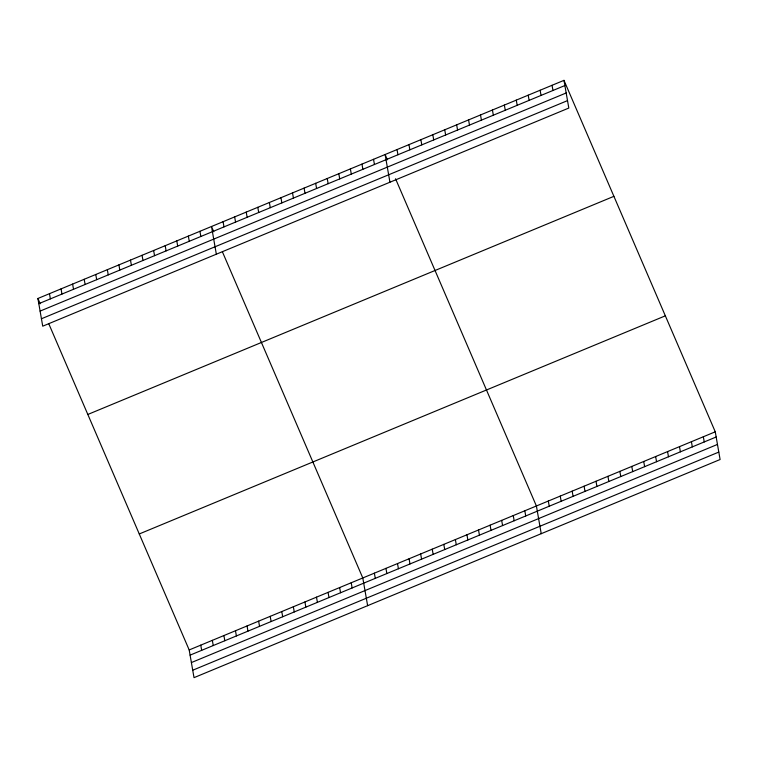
<?xml version="1.0" encoding="UTF-8"?>
<svg xmlns="http://www.w3.org/2000/svg" width="758" height="758" viewBox="0 0 758 758"><rect width="100%" height="100%" fill="white"/><g stroke="black" fill="none" stroke-linecap="round" stroke-linejoin="round"><path stroke-width="1.14" d="M563.98 80.348L568.813 108.053L42.732 326.186L37.9 298.481L563.98 80.348L715.268 431.814L720.1 459.519L194.02 677.652L189.187 649.947L48.796 323.789M38.81 303.674L564.881 85.54M40.098 311.102L566.179 92.969M41.444 318.758L567.515 100.624M87.824 414.465L613.904 196.331M139.264 533.964L665.335 315.83M189.187 649.947L715.268 431.814M190.097 655.139L716.168 436.996M191.395 662.568L717.466 444.434M192.731 670.224L718.802 452.09M387.376 159.786L385.111 154.509L389.944 182.223M395.553 178.765L536.399 505.974L541.231 533.689M213.775 231.768L211.501 226.5L216.343 254.205M222.397 251.798L362.788 577.956L367.63 605.67M37.9 298.481L40.174 303.75M703.339 436.75L704.248 441.942M691.419 441.696L692.319 446.888M679.49 446.642L680.4 451.834M667.571 451.588L668.471 456.78M655.642 456.534L656.551 461.726M643.722 461.48L644.622 466.663M631.793 466.416L632.703 471.609M619.864 471.362L620.774 476.555M552.051 85.294L552.961 90.477M607.944 476.308L608.854 481.501M540.132 90.23L541.032 95.423M596.015 481.254L596.925 486.446M528.203 95.176L529.112 100.369M584.096 486.2L585.005 491.392M516.283 100.122L517.183 105.315M572.167 491.146L573.076 496.329M504.354 105.068L505.264 110.261M560.247 496.083L561.157 501.275M492.425 110.014L493.335 115.207M548.318 501.029L549.228 506.221M480.506 114.96L481.415 120.143M468.577 119.897L469.486 125.089M524.82 510.778L525.73 515.961M456.657 124.843L457.567 130.035M513.251 515.573L514.161 520.765M444.728 129.789L445.638 134.981M501.673 520.376L502.582 525.559M432.809 134.734L433.718 139.927M490.104 525.171L491.013 530.363M420.88 139.68L421.789 144.873M478.525 529.975L479.435 535.157M408.96 144.626L409.87 149.809M466.956 534.769L467.866 539.961M397.031 149.563L397.941 154.755M455.378 539.563L456.288 544.756M443.809 544.367L444.719 549.559M373.533 159.313L374.443 164.505M432.231 549.162L433.14 554.354M361.964 164.107L362.874 169.299M420.662 553.965L421.571 559.158M350.386 168.911L351.295 174.103M409.083 558.76L409.993 563.952M338.817 173.705L339.726 178.897M397.514 563.564L398.424 568.756M327.238 178.509L328.148 183.701M385.936 568.358L386.845 573.55M315.669 183.303L316.579 188.496M374.367 573.162L375.276 578.354M304.091 188.107L305 193.299M292.522 192.902L293.431 198.094M351.219 582.76L352.129 587.952M280.943 197.705L281.853 202.898M339.641 587.554L340.55 592.747M269.374 202.5L270.284 207.692M328.072 592.358L328.981 597.55M257.796 207.304L258.705 212.496M316.493 597.152L317.403 602.345M246.227 212.098L247.136 217.29M304.924 601.956L305.834 607.149M234.648 216.902L235.558 222.085M293.355 606.751L294.256 611.943M223.079 221.696L223.989 226.888M281.777 611.554L282.687 616.747M270.208 616.349L271.108 621.541M199.932 231.294L200.842 236.487M258.63 621.153L259.539 626.345M188.354 236.098L189.263 241.281M247.061 625.947L247.961 631.139M176.785 240.892L177.694 246.085M235.482 630.751L236.392 635.943M165.206 245.696L166.116 250.879M223.913 635.545L224.813 640.737M153.637 250.491L154.547 255.683M212.335 640.349L213.244 645.541M142.059 255.294L142.968 260.477M200.766 645.143L201.666 650.336M130.49 260.089L131.399 265.281M118.911 264.893L119.821 270.075M107.342 269.687L108.252 274.879M95.764 274.481L96.673 279.674M84.195 279.285L85.104 284.477M72.616 284.079L73.526 289.272M61.047 288.883L61.957 294.076M49.469 293.678L50.379 298.87"/></g></svg>
